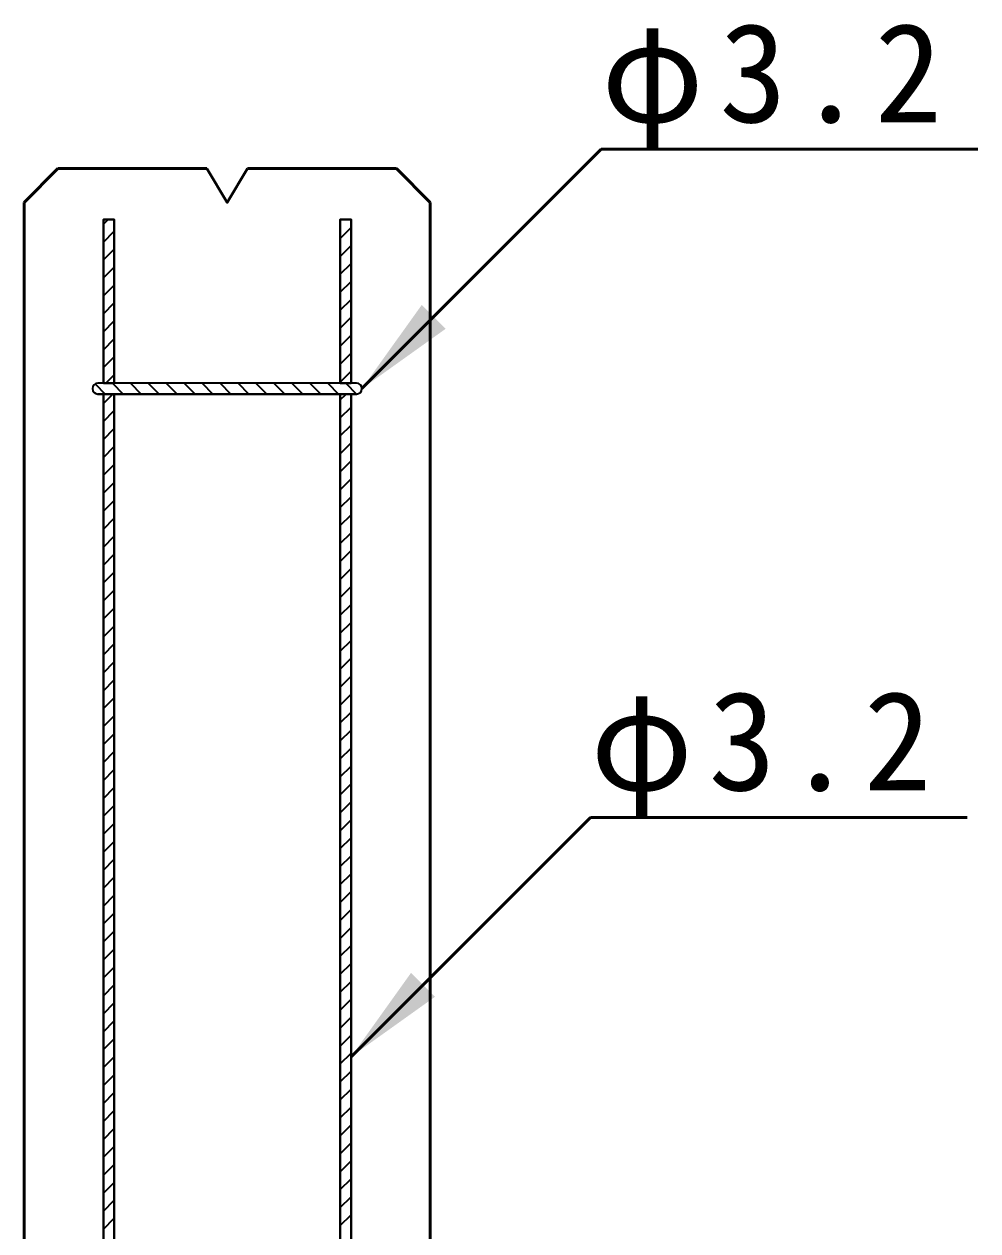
# Model space of a CAD drawing. Units: millimetres, scale not verified. Extents: x -2102 to 2102, y -1485 to 1485.
# Drawn here: x -341 to 222, y 0 to 713 of the extents above; entities that cross this region are included whole.
import ezdxf

# ---------------------------------------------------------------- set-up
doc = ezdxf.new("R2010")
doc.units = ezdxf.units.MM
doc.header["$LTSCALE"] = 5
doc.layers.add('0-0_V-nasSTD', color=7, linetype='Continuous', lineweight=50)
doc.styles.add('ＭＳ ゴシック', font='')
doc.styles.get('ＭＳ ゴシック').set_extended_font_data('MS Gothic')

msp = doc.modelspace()

# ---------------------------------------------------------------- linework, layer by layer
at = {"layer": '0-0_V-nasSTD'}
for p, q in [((-0.123, 639.403), (-141.544, 497.982)), ((222.377, 639.403), (-0.123, 639.403)), ((-341.144, 607.982), (-321.144, 627.982)), ((-321.144, 627.982), (-233.144, 627.982)), ((-209.144, 627.982), (-121.144, 627.982)), ((-121.144, 627.982), (-101.144, 607.982)), ((-6.523, 244.556), (-147.944, 103.134)), ((215.977, 244.556), (-6.523, 244.556))]:
    msp.add_line(p, q, dxfattribs=at)
at = {"layer": '0-0_V-nasSTD', "lineweight": 35}
for p, q in [((-294.344, 595.224), (-291.586, 597.982)), ((-154.344, 597.338), (-153.7, 597.982)), ((-154.344, 586.731), (-147.944, 593.131)), ((-294.344, 584.617), (-287.944, 591.017)), ((-294.344, 574.01), (-287.944, 580.41)), ((-154.344, 576.125), (-147.944, 582.525)), ((-154.344, 565.518), (-147.944, 571.918)), ((-294.344, 563.404), (-287.944, 569.804)), ((-294.344, 552.797), (-287.944, 559.197)), ((-154.344, 554.911), (-147.944, 561.311)), ((-154.344, 544.305), (-147.944, 550.705)), ((-294.344, 542.191), (-287.944, 548.591)), ((-294.344, 531.584), (-287.944, 537.984)), ((-154.344, 533.698), (-147.944, 540.098)), ((-154.344, 523.092), (-147.944, 529.492)), ((-294.344, 520.977), (-287.944, 527.377)), ((-294.344, 510.371), (-287.944, 516.771)), ((-154.344, 512.485), (-147.944, 518.885)), ((-154.344, 501.878), (-147.944, 508.278)), ((-299.166, 500.74), (-293.208, 494.782)), ((-144.744, 501.182), (-297.544, 501.182)), ((-292.927, 501.182), (-287.944, 506.164)), ((-289.001, 501.182), (-282.601, 494.782)), ((-278.394, 501.182), (-271.994, 494.782)), ((-267.788, 501.182), (-261.388, 494.782)), ((-257.181, 501.182), (-250.781, 494.782)), ((-246.574, 501.182), (-240.174, 494.782)), ((-235.968, 501.182), (-229.568, 494.782)), ((-225.361, 501.182), (-218.961, 494.782)), ((-214.755, 501.182), (-208.355, 494.782)), ((-204.148, 501.182), (-197.748, 494.782)), ((-193.541, 501.182), (-187.141, 494.782)), ((-182.935, 501.182), (-176.535, 494.782)), ((-172.328, 501.182), (-165.928, 494.782)), ((-161.722, 501.182), (-155.322, 494.782)), ((-151.115, 501.182), (-144.715, 494.782)), ((-144.744, 494.782), (-297.544, 494.782)), ((-294.344, -268.818), (-294.344, 494.782)), ((-294.344, 489.158), (-288.72, 494.782)), ((-287.944, 494.782), (-287.944, -268.818)), ((-154.344, -268.818), (-154.344, 494.782)), ((-154.344, 491.272), (-150.834, 494.782)), ((-147.944, 494.782), (-147.944, -268.818)), ((-154.344, 480.665), (-147.944, 487.065)), ((-294.344, 478.551), (-287.944, 484.951)), ((-294.344, 467.944), (-287.944, 474.344)), ((-154.344, 470.059), (-147.944, 476.459)), ((-294.344, 457.338), (-287.944, 463.738)), ((-154.344, 459.452), (-147.944, 465.852)), ((-294.344, 446.731), (-287.944, 453.131)), ((-154.344, 448.845), (-147.944, 455.245)), ((-294.344, 436.125), (-287.944, 442.525)), ((-154.344, 438.239), (-147.944, 444.639)), ((-294.344, 425.518), (-287.944, 431.918)), ((-154.344, 427.632), (-147.944, 434.032)), ((-294.344, 414.911), (-287.944, 421.311)), ((-154.344, 417.026), (-147.944, 423.426)), ((-294.344, 404.305), (-287.944, 410.705)), ((-154.344, 406.419), (-147.944, 412.819)), ((-294.344, 393.698), (-287.944, 400.098)), ((-154.344, 395.812), (-147.944, 402.212)), ((-294.344, 383.092), (-287.944, 389.492)), ((-154.344, 385.206), (-147.944, 391.606)), ((-294.344, 372.485), (-287.944, 378.885)), ((-154.344, 374.599), (-147.944, 380.999)), ((-294.344, 361.878), (-287.944, 368.278)), ((-154.344, 363.993), (-147.944, 370.393)), ((-294.344, 351.272), (-287.944, 357.672)), ((-154.344, 353.386), (-147.944, 359.786)), ((-294.344, 340.665), (-287.944, 347.065)), ((-154.344, 342.779), (-147.944, 349.179)), ((-294.344, 330.059), (-287.944, 336.459)), ((-154.344, 332.173), (-147.944, 338.573)), ((-294.344, 319.452), (-287.944, 325.852)), ((-154.344, 321.566), (-147.944, 327.966)), ((-294.344, 308.845), (-287.944, 315.245)), ((-154.344, 310.96), (-147.944, 317.36)), ((-154.344, 300.353), (-147.944, 306.753)), ((-294.344, 298.239), (-287.944, 304.639)), ((-294.344, 287.632), (-287.944, 294.032)), ((-154.344, 289.746), (-147.944, 296.146)), ((-154.344, 279.14), (-147.944, 285.54)), ((-294.344, 277.026), (-287.944, 283.426)), ((-294.344, 266.419), (-287.944, 272.819)), ((-154.344, 268.533), (-147.944, 274.933)), ((-154.344, 257.927), (-147.944, 264.327)), ((-294.344, 255.812), (-287.944, 262.212)), ((-294.344, 245.206), (-287.944, 251.606)), ((-154.344, 247.32), (-147.944, 253.72)), ((-154.344, 236.713), (-147.944, 243.113)), ((-294.344, 234.599), (-287.944, 240.999)), ((-294.344, 223.993), (-287.944, 230.393)), ((-154.344, 226.107), (-147.944, 232.507)), ((-154.344, 215.5), (-147.944, 221.9)), ((-294.344, 213.386), (-287.944, 219.786)), ((-294.344, 202.779), (-287.944, 209.179)), ((-154.344, 204.894), (-147.944, 211.294)), ((-154.344, 194.287), (-147.944, 200.687)), ((-294.344, 192.173), (-287.944, 198.573)), ((-294.344, 181.566), (-287.944, 187.966)), ((-154.344, 183.68), (-147.944, 190.08)), ((-154.344, 173.074), (-147.944, 179.474)), ((-294.344, 170.96), (-287.944, 177.36)), ((-294.344, 160.353), (-287.944, 166.753)), ((-154.344, 162.467), (-147.944, 168.867)), ((-154.344, 151.861), (-147.944, 158.261)), ((-294.344, 149.746), (-287.944, 156.146)), ((-294.344, 139.14), (-287.944, 145.54)), ((-154.344, 141.254), (-147.944, 147.654)), ((-154.344, 130.647), (-147.944, 137.047)), ((-294.344, 128.533), (-287.944, 134.933)), ((-294.344, 117.927), (-287.944, 124.327)), ((-154.344, 120.041), (-147.944, 126.441)), ((-154.344, 109.434), (-147.944, 115.834)), ((-294.344, 107.32), (-287.944, 113.72)), ((-294.344, 96.713), (-287.944, 103.113)), ((-154.344, 98.828), (-147.944, 105.228)), ((-154.344, 88.221), (-147.944, 94.621)), ((-294.344, 86.107), (-287.944, 92.507)), ((-294.344, 75.5), (-287.944, 81.9)), ((-154.344, 77.614), (-147.944, 84.014)), ((-154.344, 67.008), (-147.944, 73.408)), ((-294.344, 64.894), (-287.944, 71.294)), ((-294.344, 54.287), (-287.944, 60.687)), ((-154.344, 56.401), (-147.944, 62.801)), ((-294.344, 43.68), (-287.944, 50.08)), ((-154.344, 45.795), (-147.944, 52.195)), ((-294.344, 33.074), (-287.944, 39.474)), ((-154.344, 35.188), (-147.944, 41.588)), ((-294.344, 22.467), (-287.944, 28.867)), ((-154.344, 24.581), (-147.944, 30.981)), ((-294.344, 11.861), (-287.944, 18.261)), ((-154.344, 13.975), (-147.944, 20.375)), ((-294.344, 1.254), (-287.944, 7.654)), ((-154.344, 3.368), (-147.944, 9.768))]:
    msp.add_line(p, q, dxfattribs=at)
at = {"layer": '0-0_V-nasSTD'}
for points in [[(-233.144, 627.982), (-221.144, 607.982), (-209.144, 627.982)], [(-341.144, 607.982), (-341.144, -1172.018), (-101.144, -1172.018), (-101.144, 607.982)]]:
    msp.add_lwpolyline(points, dxfattribs=at)
at = {"layer": '0-0_V-nasSTD', "lineweight": 35}
for points in [[(-294.344, 501.182), (-294.344, 597.982), (-287.944, 597.982), (-287.944, 501.182)], [(-154.344, 501.182), (-154.344, 597.982), (-147.944, 597.982), (-147.944, 501.182)], [(-144.744, 501.182), (-147.944, 501.182), (-154.344, 501.182), (-287.944, 501.182), (-294.344, 501.182), (-297.544, 501.182)], [(-297.544, 494.782), (-294.344, 494.782), (-287.944, 494.782), (-154.344, 494.782)], [(-154.344, 494.782), (-147.944, 494.782), (-144.744, 494.782)]]:
    msp.add_lwpolyline(points, dxfattribs=at)
for points in [[(-294.344, 501.182), (-287.944, 501.182), (-287.944, 597.982), (-294.344, 597.982)], [(-154.344, 501.182), (-147.944, 501.182), (-147.944, 597.982), (-154.344, 597.982)], [(-287.944, 494.782), (-294.344, 494.782), (-294.344, -268.818), (-287.944, -268.818)], [(-147.944, 494.782), (-154.344, 494.782), (-154.344, -268.818), (-147.944, -268.818), (-147.944, 103.134)]]:
    msp.add_lwpolyline(points, close=True, dxfattribs=at)
for centre, start, end in [((-297.544, 497.982), 90, 270), ((-297.544, 497.982), 90, 270), ((-144.744, 497.982), 270, 90), ((-144.744, 497.982), 0, 90), ((-144.744, 497.982), 270, 0)]:
    msp.add_arc(centre, 3.2, start, end, dxfattribs=at)
at = {"layer": '0-0_V-nasSTD'}
for points in [[(-141.544, 497.982), (-106.189, 547.479), (-92.047, 533.337)], [(-147.944, 103.134), (-112.589, 152.632), (-98.447, 138.49)]]:
    msp.add_solid(points, dxfattribs=at)

# ---------------------------------------------------------------- texts
at = {"layer": '0-0_V-nasSTD', "char_height": 58.65, "attachment_point": 7, "style": 'ＭＳ ゴシック'}
for insert in [(-0.123, 639.403), (-6.523, 244.556)]:
    msp.add_mtext('\\T1.15;φ3.2', dxfattribs=dict(at, insert=insert))

doc.saveas('drawing.dxf')
